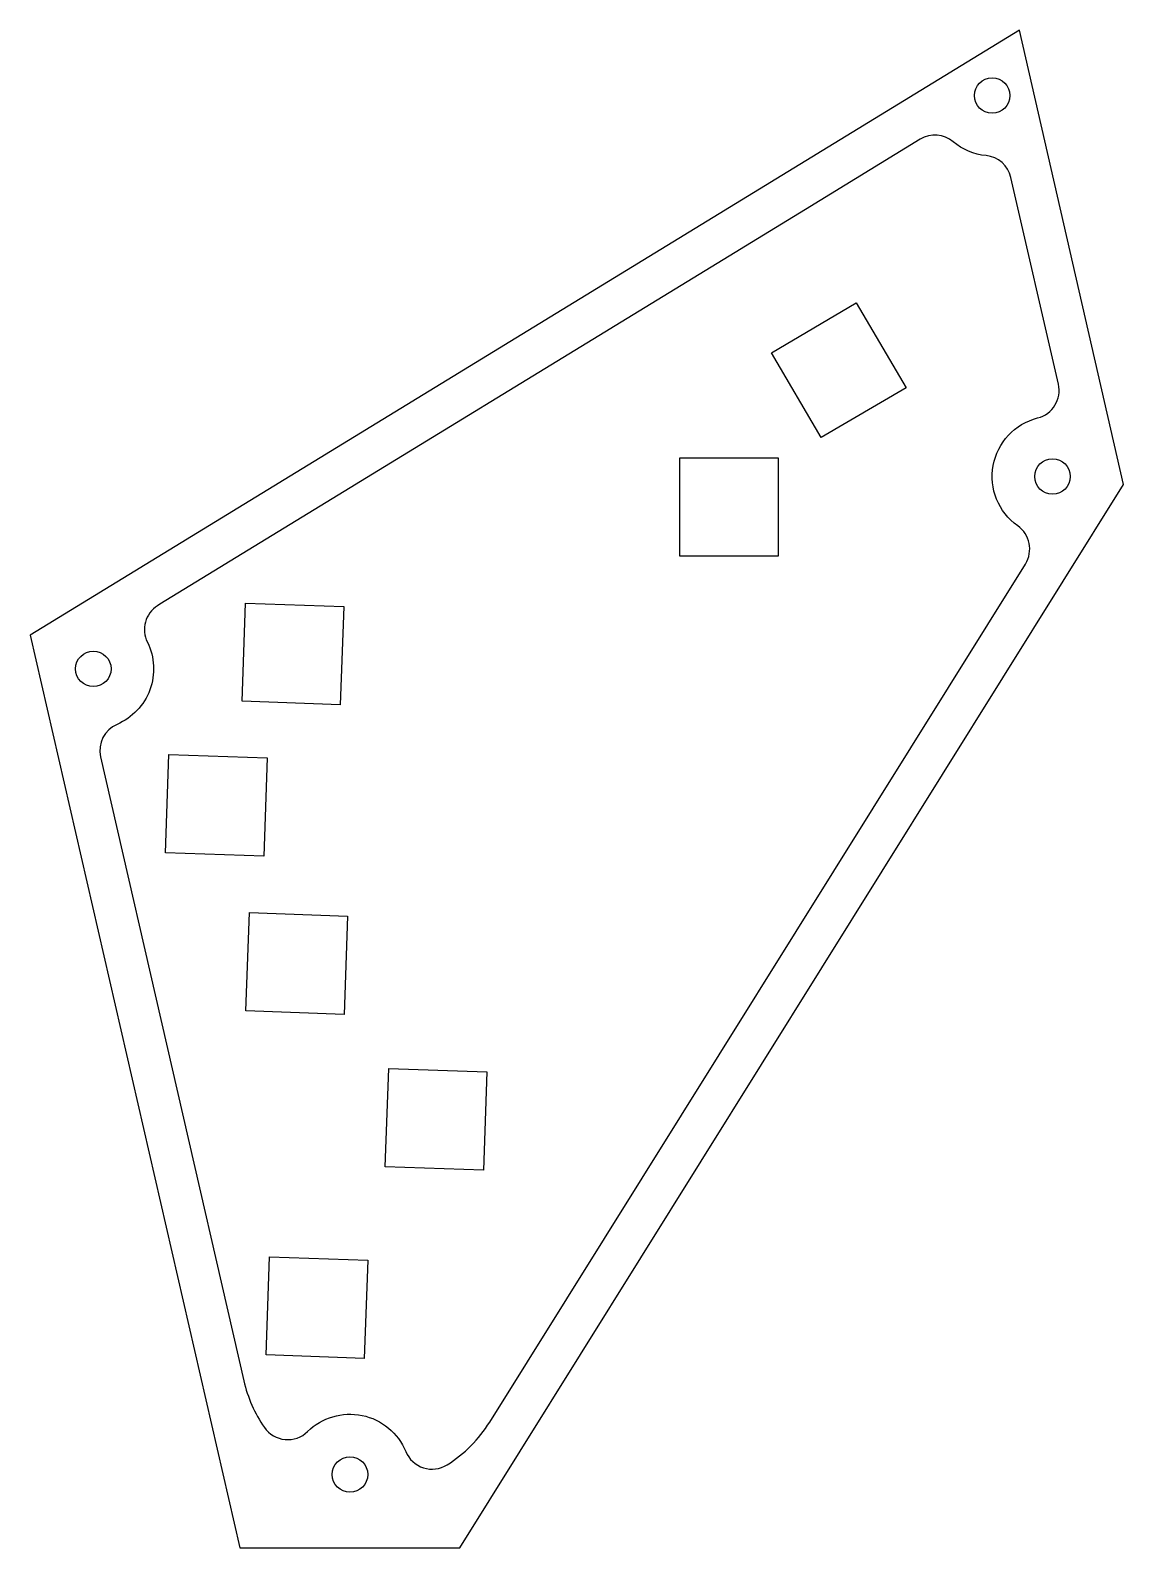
# Model space of a CAD drawing. Header units: millimetres. Extents: x -277 to -123, y 117 to 331.
import ezdxf

# ---------------------------------------------------------------- set-up
doc = ezdxf.new("R2010")
doc.units = ezdxf.units.MM
doc.layers.get('0').update_dxf_attribs({"linetype": 'CONTINUOUS'})

msp = doc.modelspace()

# ---------------------------------------------------------------- linework, layer by layer
for points in [[(-247.31, 116.94), (-216.32, 116.94), (-122.84, 266.68), (-137.52, 330.65), (-276.82, 245.46)], [(-153.49, 280.31), (-165.42, 273.29), (-172.45, 285.22), (-160.51, 292.25)], [(-185.34, 256.59), (-185.35, 270.44), (-171.51, 270.44), (-171.5, 256.59)], [(-233.16, 235.66), (-247, 236.15), (-246.51, 249.99), (-232.67, 249.5)], [(-257.29, 228.66), (-243.45, 228.18), (-243.94, 214.34), (-257.78, 214.82)], [(-245.97, 206.38), (-232.13, 205.89), (-232.62, 192.05), (-246.46, 192.54)], [(-226.35, 184.43), (-212.51, 183.94), (-212.99, 170.1), (-226.84, 170.59)], [(-229.78, 143.6), (-243.62, 144.08), (-243.13, 157.92), (-229.29, 157.44)]]:
    msp.add_lwpolyline(points, close=True)
msp.add_lwpolyline([(-167.63, 305.43), (-258.56, 249.82), (-258.9, 249.61, 0.381967), (-260.33, 244.47, -0.430106), (-264.61, 232.9, 0.362778), (-266.93, 228.32), (-246.75, 140.44, 0.095264), (-243.85, 133.88, 0.465432), (-237.76, 133.3, -0.53264), (-223.94, 130.48, 0.465432), (-218.11, 128.62, 0.113137), (-212.12, 134.63), (-136.67, 255.48, 0.397864), (-137.76, 260.87, -0.640504), (-134.95, 276.05, 0.407507), (-132.03, 280.82), (-138.71, 309.91, 0.321467), (-142.21, 313, -0.151204), (-146.84, 314.96, 0.323365), (-151.51, 315.32)], format="xyb", close=True)
msp.add_lwpolyline([(-167.63, 305.43), (-258.56, 249.82), (-258.9, 249.61, 0.381967), (-260.33, 244.47, -0.430106), (-264.61, 232.9, 0.362778), (-266.93, 228.32), (-246.75, 140.44, 0.095264), (-243.85, 133.88, 0.465432), (-237.76, 133.3, -0.53264), (-223.94, 130.48, 0.465432), (-218.11, 128.62, 0.113137), (-212.12, 134.63), (-136.67, 255.48, 0.397864), (-137.76, 260.87, -0.640504), (-134.95, 276.05, 0.407507), (-132.03, 280.82), (-138.71, 309.91, 0.321467), (-142.21, 313, -0.151204), (-146.84, 314.96, 0.323365), (-151.51, 315.32)], format="xyb", close=True)
for centre in [(-141.35, 321.46), (-132.86, 267.81), (-267.95, 240.71), (-231.8, 127.24)]:
    msp.add_circle(centre, 2.5)

doc.saveas('drawing.dxf')
